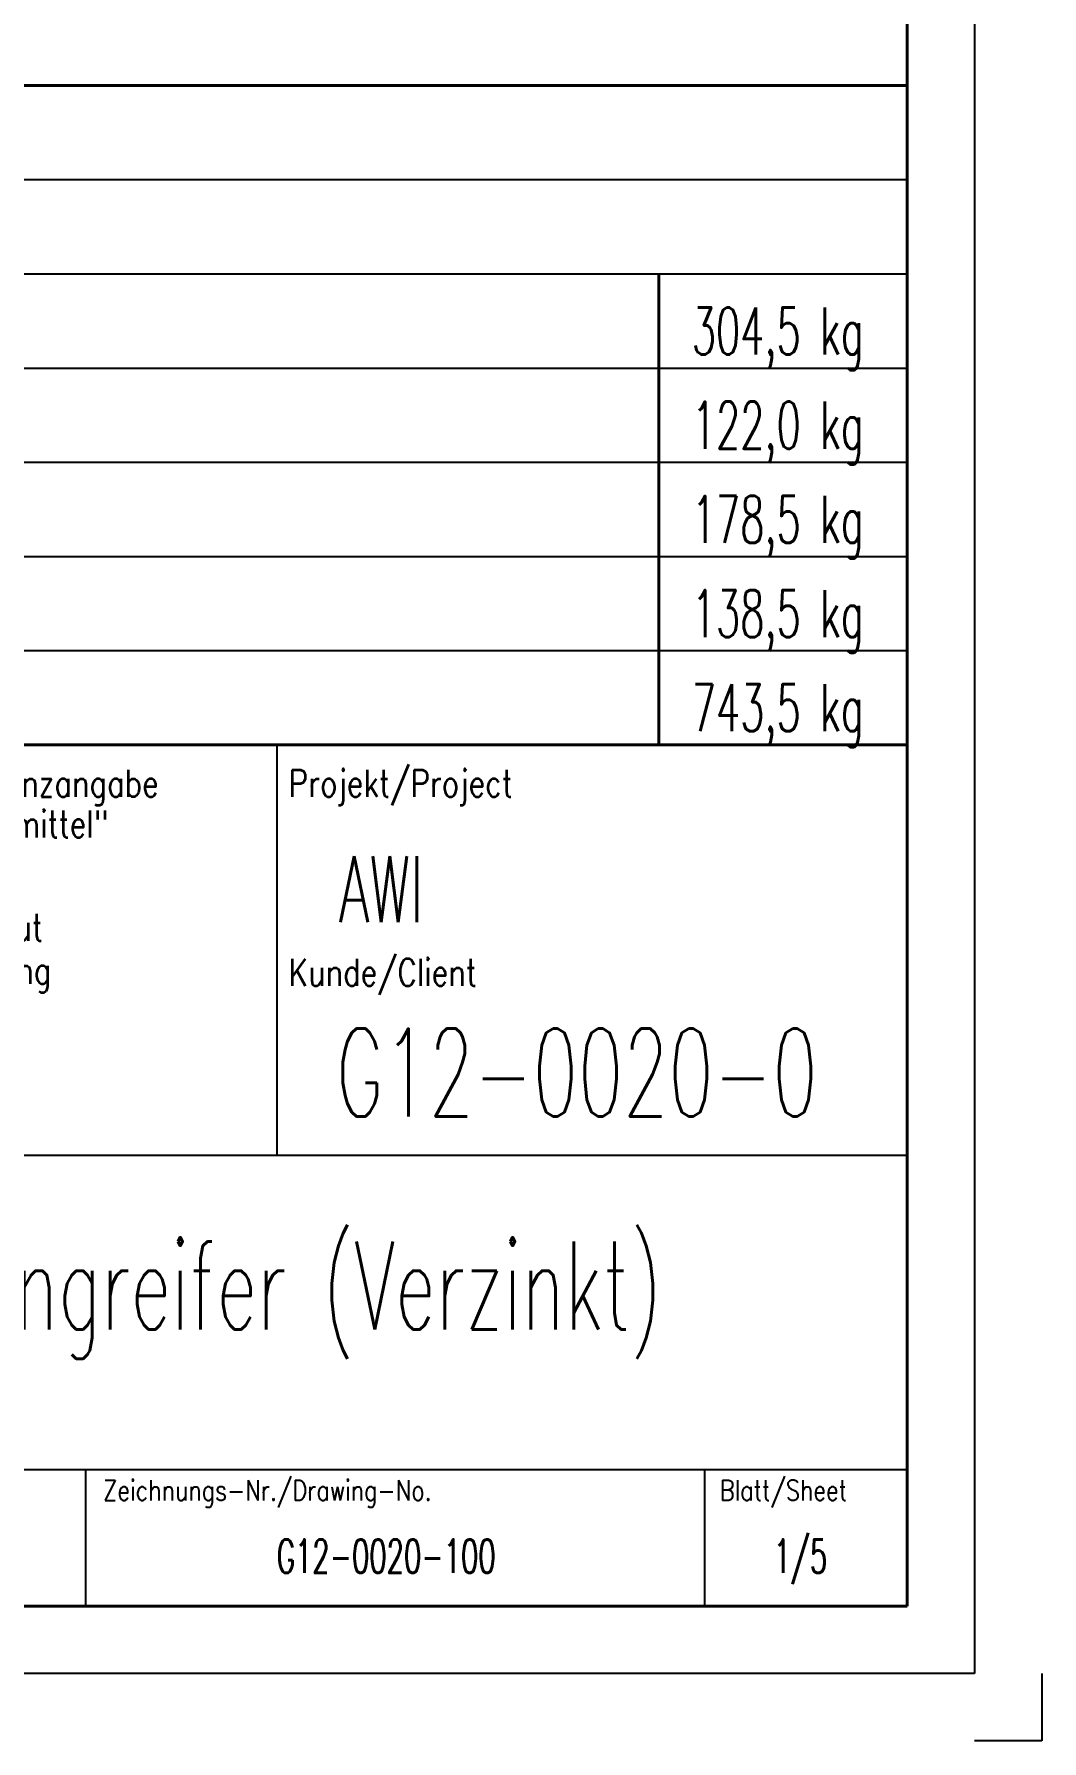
# Model space of a CAD drawing. Extents: x -5080 to -3891, y 5788 to 6629.
# Drawn here: x -3966.3 to -3891.4, y 5787.8 to 5914.7 of the extents above; entities that cross this region are included whole.
import ezdxf

# ---------------------------------------------------------------- set-up
doc = ezdxf.new("R2010")
doc.units = 0
for name, color, linetype, lineweight in [('TEXT_3', 6, 'CONTINUOUS', 25), ('TEXT_5', 7, 'CONTINUOUS', 40), ('TEXT_7', 1, 'CONTINUOUS', 60), ('VOLL_03', 6, 'CONTINUOUS', 25), ('VOLL_05', 7, 'CONTINUOUS', 40)]:
    doc.layers.add(name, color=color, linetype=linetype, lineweight=lineweight)
doc.styles.add('ROMANS', font='romans.shx', dxfattribs={"width": 0.6, "height": 80})

msp = doc.modelspace()

# ---------------------------------------------------------------- linework, layer by layer
at = {"layer": 'VOLL_03', "ltscale": 0.8}
for p, q in [((-3896.3783, 6623.8285), (-3896.3783, 5792.8285)), ((-3896.3783, 5792.8285), (-5075.3783, 5792.8285)), ((-3891.3783, 5792.8285), (-3891.3783, 5787.8285)), ((-3891.3783, 5787.8285), (-3896.3783, 5787.8285))]:
    msp.add_line(p, q, dxfattribs=at)
at = {"layer": 'VOLL_03'}
for p, q in [((-4048.0034, 5903.8607), (-3901.3783, 5903.8607)), ((-4048.0034, 5896.8607), (-3901.3783, 5896.8607)), ((-4048.0034, 5889.8607), (-3901.3783, 5889.8607)), ((-4048.0034, 5882.8607), (-3901.3783, 5882.8607)), ((-4048.0034, 5875.8607), (-3901.3783, 5875.8607)), ((-4048.0034, 5868.8607), (-3901.3783, 5868.8607)), ((-3948.232, 5861.8607), (-3948.232, 5831.3691)), ((-4081.3783, 5831.3691), (-3901.3783, 5831.3691)), ((-4002.1003, 5807.9923), (-3901.3783, 5807.9923)), ((-3962.4613, 5807.9923), (-3962.4613, 5797.8284)), ((-3916.4611, 5807.9923), (-3916.4611, 5797.8284))]:
    msp.add_line(p, q, dxfattribs=at)
at = {"layer": 'VOLL_05', "ltscale": 0.8}
for p, q in [((-3901.3783, 6618.8285), (-3901.3783, 5797.8285)), ((-3901.3783, 5797.8285), (-5070.3783, 5797.8285))]:
    msp.add_line(p, q, dxfattribs=at)
at = {"layer": 'VOLL_05'}
for p, q in [((-4081.3783, 5910.8607), (-3901.3783, 5910.8607)), ((-3919.838, 5896.8607), (-3919.838, 5861.8607)), ((-4081.3783, 5861.8607), (-3901.3783, 5861.8607))]:
    msp.add_line(p, q, dxfattribs=at)

# ---------------------------------------------------------------- texts
at = {"layer": 'TEXT_3', "style": 'ROMANS'}
for s, height, width, p in [(' 304,5 kg', 3.5, 0.6, (-3918.838, 5890.8607)), (' 122,0 kg', 3.5, 0.6, (-3918.838, 5883.8607)), (' 178,5 kg', 3.5, 0.6, (-3918.838, 5876.8607)), (' 138,5 kg', 3.5, 0.6, (-3918.838, 5869.8607)), (' 743,5 kg', 3.5, 0.6, (-3918.838, 5862.8607)), ('Projekt/Project', 2, 0.8, (-3947.3578, 5858.0032)), ('Maße ohne Toleranzangabe', 2, 0.8, (-3986.3941, 5858.0032)), ('nach DIN 7168 "mittel"', 2, 0.8, (-3986.3941, 5854.9662)), ('Dimensions without ', 2, 0.8, (-3986.3941, 5847.2869)), ('tolerance according', 2, 0.8, (-3986.3941, 5844.0869)), ('Kunde/Client ', 2, 0.8, (-3947.3578, 5843.9485)), ('Zeichnungs-Nr./Drawing-No.', 1.524577, 0.8, (-3961.1411, 5805.6892)), ('Blatt/Sheet', 1.524577, 0.8, (-3915.317, 5805.6892)), ('G12-0020-100', 2.5, 0.6, (-3948.2357, 5800.3066)), ('1/5', 2.5, 0.6, (-3911.3157, 5800.3066))]:
    msp.add_text(s, height=height, dxfattribs=dict(at, width=width)).set_placement(p)
at = {"layer": 'TEXT_5', "style": 'ROMANS', "width": 0.6}
msp.add_text('AWI', height=4.90081, dxfattribs=at).set_placement((-3943.6205, 5848.6852))
at = {"layer": 'TEXT_7', "style": 'ROMANS', "width": 0.6}
for s, height, p in [('G12-0020-0', 6.53441, (-3943.8349, 5834.2334)), ('Grosskastengreifer (Verzinkt)', 6.534407, (-3996.2408, 5818.4067))]:
    msp.add_text(s, height=height, dxfattribs=at).set_placement(p)

doc.saveas('drawing.dxf')
